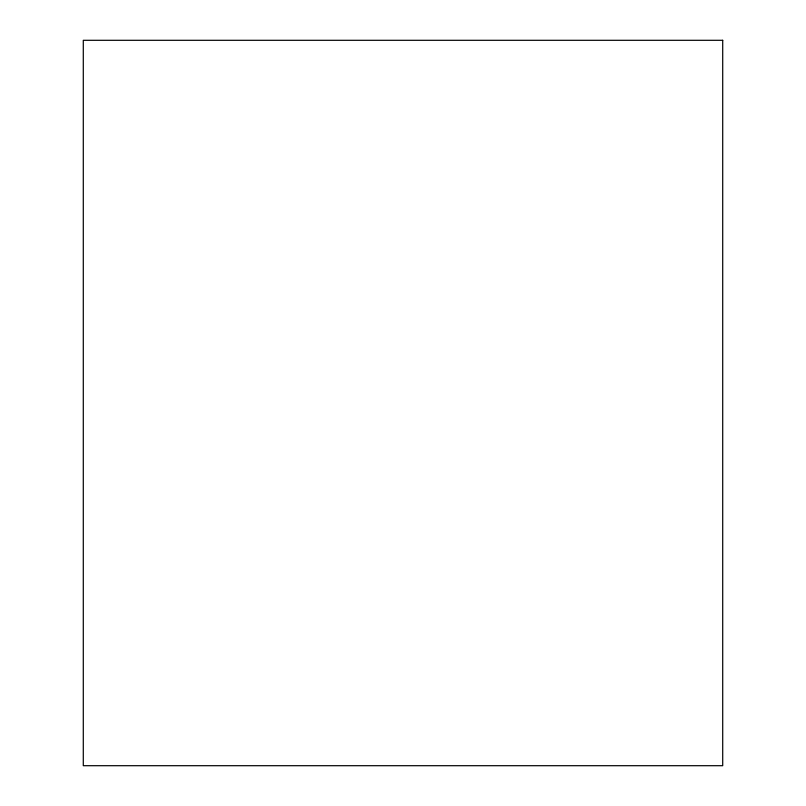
<?xml version="1.0" encoding="UTF-8"?>
<svg xmlns="http://www.w3.org/2000/svg" width="806" height="806" viewBox="0 0 806 806"><rect width="100%" height="100%" fill="white"/><g stroke="black" fill="none" stroke-linecap="round" stroke-linejoin="round"><path stroke-width="1.21" d="M722.71 40.3L83.29 40.3L83.29 765.7L722.71 765.7L722.71 40.3"/></g></svg>
